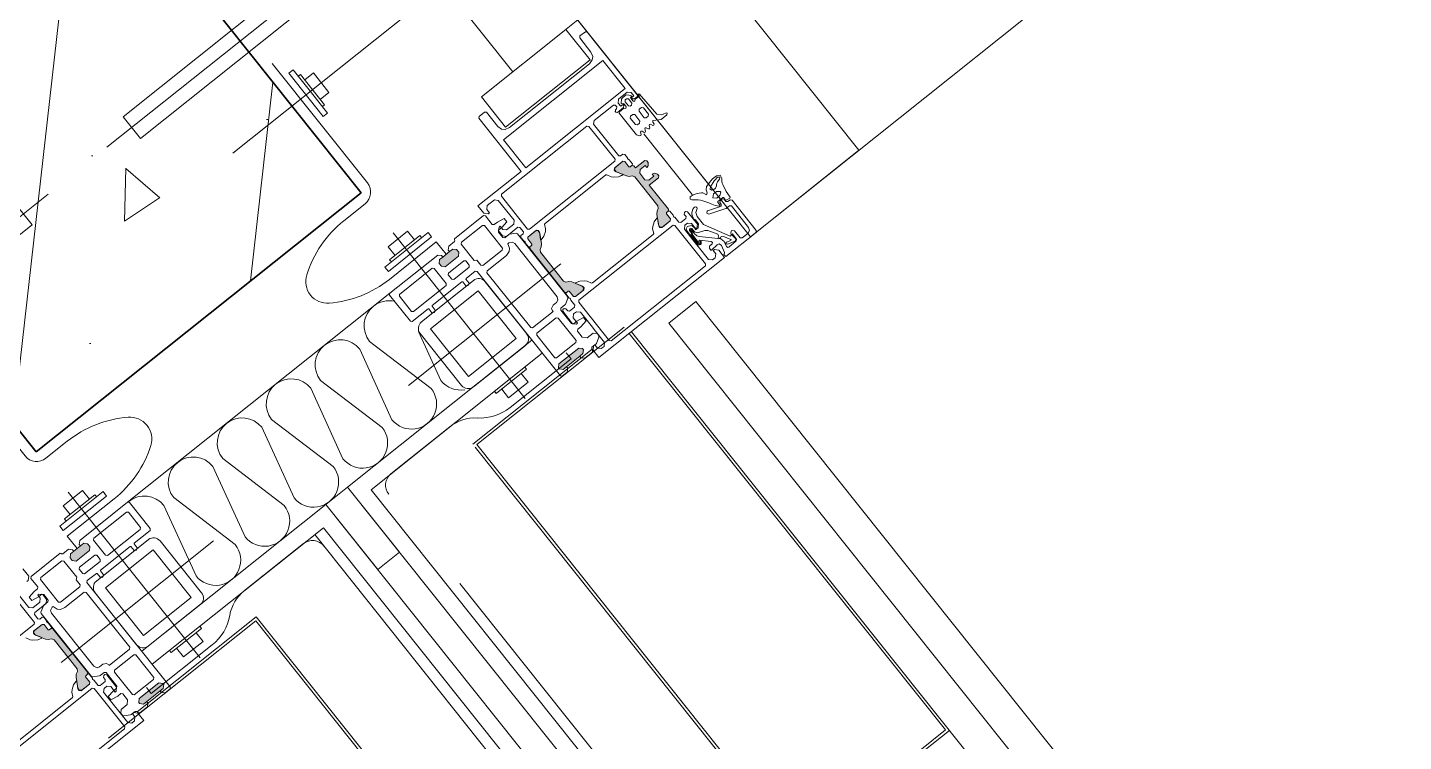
# Model space of a CAD drawing. Header units: inches. Extents: x 342932 to 557958, y 80625 to 242727.
# Drawn here: x 365354.2 to 365850.6, y 127356.2 to 127613.8 of the extents above; entities that cross this region are included whole.
import ezdxf

# ---------------------------------------------------------------- set-up
doc = ezdxf.new("R2010")
doc.units = ezdxf.units.IN
doc.header["$MEASUREMENT"] = 0
for name, color, linetype, lineweight in [('First Floor$0$A-G250-G-Walls-Precast-Concrete', 251, 'Continuous', 35), ('First Floor$0$A-G262-H-Precast-Panel', 251, 'Continuous', 5), ('First Floor$0$A-G312-M-Wall-Cladding-Panel', 7, 'Continuous', 9), ('First Floor$0$A-G312-M-Wall-Finish-Plaster', 7, 'Continuous', 15), ('First Floor$0$A-G321-M-Window', 251, 'Continuous', 9)]:
    doc.layers.add(name, color=color, linetype=linetype, lineweight=lineweight)

msp = doc.modelspace()

# ---------------------------------------------------------------- hatches: boundary and pattern name
at = {"layer": 'First Floor$0$A-G262-H-Precast-Panel'}
h = msp.add_hatch(dxfattribs=at)
h.set_pattern_fill('ANSI31', color=256, scale=25, style=0)
h.set_pattern_definition([(83.5715, (361246.39, 123670.75), (-78.8759, 8.8871), [])])
h.paths.add_polyline_path([(365474.52, 127554.2), (365355.45, 127703.51), (365238.17, 127609.99), (365357.25, 127460.67)])
h = msp.add_hatch(dxfattribs=at)
h.set_pattern_fill('AR-CONC', color=256, style=0)
h.set_pattern_definition([(88.5715, (361246.39, 123670.75), (152.3755, 101.1288), [19.05, -209.55]), (33.5715, (361246.39, 123670.75), (-146.676, 127.4004), [15.24, -167.64]), (139.0225, (361259.09, 123679.18), (5.7006, 228.529), [16.19, -178.09]), (84.7557, (361214.72, 123710.47), (238.151, 136.145), [28.575, -314.325]), (135.207, (361234.56, 123721.8), (31.342, 341.464), [24.285, -267.135]), (29.7555, (361214.72, 123710.47), (31.343, 341.464), [22.86, -251.46]), (59.5715, (361242.5, 123716.37), (182.2988, 14.576), [19.05, -209.55]), (4.5715, (361242.5, 123716.37), (-66.521, 182.537), [15.24, -167.64]), (110.023, (361257.68, 123717.59), (115.7775, 197.113), [16.19, -178.09]), (76.0715, (361246.39, 123670.75), (-50.3045, 68.03346), [0, -165.608, 0, -170.18, 0, -168.275]), (46.0715, (361246.39, 123670.75), (-10.22, 119.9857), [0, -97.028, 0, -161.798, 0, -64.135]), (6.0715, (361202.105, 123635.43), (109.5807, 80.06055), [0, -63.5, 0, -198.12, 0, -262.89]), (356.0715, (361182.25, 123619.6), (99.9588, 112.2364), [0, -82.55, 0, -131.572, 0, -186.69])])
h.paths.add_polyline_path([(365474.52, 127554.2), (365355.45, 127703.51), (365238.17, 127609.99), (365357.25, 127460.67)])
at = {"layer": 'First Floor$0$A-G312-M-Wall-Cladding-Panel'}
for points in [[(365581.73, 127548.56), (365581.58, 127549.54), (365573.3, 127559.93), (365572.37, 127560.29), (365571.29, 127560.09), (365570.24, 127560.27), (365568.89, 127560.8), (365568.89, 127560.81), (365568.84, 127560.86), (365566.55, 127561.75), (365565.91, 127562.55), (365566.18, 127563.34), (365568.95, 127565.55), (365569.65, 127565.47), (365571.15, 127563.59), (365571.57, 127563.54), (365572.19, 127564.04), (365572.89, 127563.96), (365573.52, 127563.18), (365576.88, 127565.86), (365577.58, 127565.78), (365578.1, 127565.13), (365578.13, 127563.91), (365577.66, 127563.28), (365577.03, 127564.07), (365575.24, 127562.63), (365575.08, 127561.23), (365576.95, 127558.88), (365578.35, 127558.72), (365580.15, 127560.16), (365579.53, 127560.94), (365580.25, 127561.26), (365581.43, 127560.96), (365581.95, 127560.31), (365581.87, 127559.61), (365578.51, 127556.93), (365585.43, 127548.25), (365585.35, 127547.55), (365584.72, 127547.05), (365584.67, 127546.63), (365586.17, 127544.75), (365586.09, 127544.05), (365583.32, 127541.84), (365582.24, 127541.88), (365581.86, 127542.54), (365581.49, 127544.98), (365581.46, 127545.04), (365581.45, 127545.05), (365581.24, 127546.48), (365581.29, 127547.55)], [(365551.89, 127521.49), (365551.96, 127521.43), (365554.26, 127520.53), (365554.81, 127520.01), (365554.62, 127518.94), (365551.85, 127516.74), (365551.15, 127516.82), (365549.65, 127518.69), (365549.23, 127518.74), (365548.6, 127518.24), (365547.9, 127518.32), (365535.37, 127534.04), (365535.45, 127534.74), (365536.07, 127535.24), (365536.12, 127535.66), (365534.62, 127537.53), (365534.7, 127538.24), (365537.47, 127540.44), (365538.3, 127540.53), (365538.94, 127539.73), (365539.3, 127537.3), (365539.34, 127537.23), (365539.56, 127535.8), (365539.5, 127534.74), (365539.07, 127533.73), (365539.21, 127532.74), (365547.49, 127522.36), (365548.42, 127522), (365549.5, 127522.2), (365550.56, 127522.01)], [(365509.81, 127532.72), (365509.66, 127531.31), (365504.89, 127527.51), (365503.48, 127527.67), (365502.67, 127528.68), (365502.83, 127530.09), (365504, 127531.02), (365506.43, 127532.96), (365506.43, 127532.96), (365507.6, 127533.89), (365509, 127533.73)], [(365554.43, 127497.95), (365554.74, 127497.55), (365554.58, 127496.15), (365553.41, 127495.21), (365548.64, 127491.41), (365547.47, 127490.48), (365546.06, 127490.63), (365545.75, 127491.02), (365545.91, 127492.43), (365553.02, 127498.1)], [(365376.67, 127426.54), (365376.51, 127425.13), (365371.74, 127421.33), (365370.34, 127421.49), (365369.53, 127422.5), (365369.68, 127423.91), (365370.86, 127424.84), (365373.28, 127426.78), (365374.45, 127427.71), (365375.86, 127427.55)], [(365371.92, 127377.96), (365371.96, 127377.89), (365372.33, 127375.44), (365372.71, 127374.79), (365373.79, 127374.74), (365376.56, 127376.95), (365376.64, 127377.65), (365375.14, 127379.53), (365375.19, 127379.95), (365375.82, 127380.45), (365375.9, 127381.15), (365363.36, 127396.87), (365362.66, 127396.95), (365362.04, 127396.45), (365361.61, 127396.5), (365360.12, 127398.37), (365359.42, 127398.45), (365356.65, 127396.24), (365356.38, 127395.46), (365357.02, 127394.65), (365359.31, 127393.76), (365359.37, 127393.7), (365360.71, 127393.17), (365361.76, 127392.99), (365362.84, 127393.19), (365363.77, 127392.83), (365372.05, 127382.45), (365372.2, 127381.46), (365371.76, 127380.45), (365371.7, 127379.38)], [(365403.3, 127376.78), (365403.14, 127375.38), (365401.97, 127374.44), (365397.2, 127370.64), (365396.03, 127369.71), (365394.62, 127369.86), (365394.31, 127370.25), (365394.47, 127371.66), (365401.58, 127377.33), (365402.99, 127377.18)]]:
    msp.add_hatch(color=256, dxfattribs=at).paths.add_polyline_path(points)

# ---------------------------------------------------------------- linework, layer by layer
at = {"layer": 'First Floor$0$A-G250-G-Walls-Precast-Concrete'}
for p, q in [((365474.52, 127554.2), (365355.45, 127703.51)), ((365357.25, 127460.67), (365238.17, 127609.99)), ((365357.25, 127460.67, 0), (365474.52, 127554.2, 0))]:
    msp.add_line(p, q, dxfattribs=at)
at = {"layer": 'First Floor$0$A-G312-M-Wall-Cladding-Panel'}
for p, q in [((365492.29, 127657.9, 0), (365382.84, 127570.62, 0)), ((365449.74, 127630.37, 0), (365388.67, 127581.66, 0)), ((365499.8, 127625.55, 0), (365428.28, 127568.51, 0)), ((365394.9, 127573.84, 0), (365455.98, 127622.55, 0)), ((365517.91, 127588.8, 0), (365548.4, 127613.12, 0)), ((365529.25, 127597.84, 0), (365552.7, 127616.55, 0)), ((365548.4, 127613.12, 0), (365557.13, 127602.17, 0)), ((365449.98, 127598.61, 0), (365448.42, 127597.36, 0)), ((365456.21, 127590.79, 0), (365449.98, 127598.61, 0)), ((365525.92, 127573.31, 0), (365561.72, 127601.87, 0)), ((365526.64, 127577.86, 0), (365557.13, 127602.17, 0)), ((365561.72, 127601.87, 0), (365569.77, 127591.78, 0)), ((365448.42, 127597.36, 0), (365460.89, 127581.72, 0)), ((365452.63, 127596.88, 0), (365451.85, 127596.26, 0)), ((365461.36, 127585.94, 0), (365452.63, 127596.88, 0)), ((365457.32, 127597.42, 0), (365454.19, 127594.93, 0)), ((365462.93, 127590.39, 0), (365457.32, 127597.42, 0)), ((365456.21, 127590.79, 0), (365462.45, 127582.97, 0)), ((365459.8, 127587.89, 0), (365462.93, 127590.39, 0)), ((365517.91, 127588.8, 0), (365526.64, 127577.86, 0)), ((365460.58, 127585.31, 0), (365461.36, 127585.94, 0)), ((365388.67, 127581.66, 0), (365394.9, 127573.84, 0)), ((365462.45, 127582.97, 0), (365460.89, 127581.72, 0)), ((365525.92, 127573.31, 0), (365533.96, 127563.23, 0)), ((365576.54, 127575.44, 0), (365593.99, 127553.54, 0)), ((365252.18, 127466.42, 0), (365361.64, 127553.71, 0)), ((365349.58, 127550.49, 0), (365355.81, 127542.67, 0)), ((365518.71, 127545.95, 0), (365508.23, 127537.59, 0)), ((365519.41, 127545.87, 0), (365518.71, 127545.95, 0)), ((365521.87, 127542.78, 0), (365519.41, 127545.87, 0)), ((365523.75, 127543.63, 0), (365522.57, 127542.7, 0)), ((365526.18, 127544.96, 0), (365523.75, 127543.63, 0)), ((365525.31, 127541.68, 0), (365527.14, 127543.76, 0)), ((365527.14, 127543.76, 0), (365526.18, 127544.96, 0)), ((365355.81, 127542.67, 0), (365308.9, 127505.26, 0)), ((365484.28, 127534.74, 0), (365491.32, 127540.35, 0)), ((365484.82, 127530.05, 0), (365495.77, 127538.78, 0)), ((365486.05, 127539.74, 0), (365533.75, 127479.92, 0)), ((365490.92, 127533.64, 0), (365498.74, 127539.87, 0)), ((365491.32, 127540.35, 0), (365493.81, 127537.22, 0)), ((365495.77, 127538.78, 0), (365496.39, 127538, 0)), ((365498.74, 127539.87, 0), (365499.98, 127538.31, 0)), ((365510.73, 127536.38, 0), (365518.31, 127542.43, 0)), ((365518.31, 127542.43, 0), (365519.01, 127542.35, 0)), ((365519.01, 127542.35, 0), (365525.5, 127534.22, 0)), ((365522.57, 127542.7, 0), (365521.87, 127542.78, 0)), ((365524.05, 127540.04, 0), (365524.13, 127540.74, 0)), ((365525.64, 127538.05, 0), (365524.05, 127540.04, 0)), ((365524.13, 127540.74, 0), (365525.31, 127541.68, 0)), ((365527.81, 127539.14, 0), (365526.35, 127537.97, 0)), ((365528.05, 127539.24, 0), (365527.81, 127539.14, 0)), ((365530.48, 127539.6, 0), (365528.05, 127539.24, 0)), ((365530.94, 127539.42, 0), (365530.48, 127539.6, 0)), ((365549.05, 127516.72, 0), (365530.94, 127539.42, 0)), ((365490.92, 127533.64, 0), (365483.1, 127527.4, 0)), ((365486.78, 127531.61, 0), (365484.28, 127534.74, 0)), ((365484.35, 127525.84, 0), (365499.98, 127538.31, 0)), ((365506.15, 127534.91, 0), (365505.99, 127533.5, 0)), ((365508.26, 127536.59, 0), (365506.15, 127534.91, 0)), ((365506.43, 127532.96, 0), (365507.6, 127533.89, 0)), ((365507.6, 127533.89, 0), (365509, 127533.73, 0)), ((365508.23, 127537.59, 0), (365508.18, 127537.17, 0)), ((365508.18, 127537.17, 0), (365508.31, 127537.01, 0)), ((365508.31, 127537.01, 0), (365508.26, 127536.59, 0)), ((365509, 127533.73, 0), (365509.81, 127532.72, 0)), ((365510.65, 127535.68, 0), (365510.73, 127536.38, 0)), ((365515.32, 127529.82, 0), (365510.65, 127535.68, 0)), ((365525.5, 127534.22, 0), (365525.42, 127533.52, 0)), ((365526.35, 127537.97, 0), (365525.64, 127538.05, 0)), ((365527.45, 127535.78, 0), (365527.84, 127536.09, 0)), ((365528.09, 127534.22, 0), (365527.45, 127535.78, 0)), ((365527.84, 127536.09, 0), (365529.11, 127536.38, 0)), ((365527.94, 127532.95, 0), (365528.09, 127534.22, 0)), ((365529.11, 127536.38, 0), (365529.95, 127535.86, 0)), ((365529.95, 127535.86, 0), (365545.23, 127516.7, 0)), ((365485.45, 127529.27, 0), (365484.82, 127530.05, 0)), ((365502.16, 127531.73, 0), (365484.88, 127517.95, 0)), ((365503.57, 127531.57, 0), (365502.16, 127531.73, 0)), ((365502.67, 127528.68, 0), (365502.83, 127530.09, 0)), ((365503.48, 127527.67, 0), (365502.67, 127528.68, 0)), ((365502.83, 127530.09, 0), (365504, 127531.02, 0)), ((365504, 127531.02, 0), (365503.57, 127531.57, 0)), ((365504, 127531.02, 0), (365506.43, 127532.96, 0)), ((365509.66, 127531.31, 0), (365504.89, 127527.51, 0)), ((365505.99, 127533.5, 0), (365506.43, 127532.96, 0)), ((365506.06, 127525.24, 0), (365511.61, 127529.67, 0)), ((365509.81, 127532.72, 0), (365509.66, 127531.31, 0)), ((365511.61, 127529.67, 0), (365512.31, 127529.59, 0)), ((365512.31, 127529.59, 0), (365513.56, 127528.03, 0)), ((365516.32, 127529.85, 0), (365515.32, 127529.82, 0)), ((365517.76, 127528.05, 0), (365516.32, 127529.85, 0)), ((365525.42, 127533.52, 0), (365518.46, 127527.97, 0)), ((365520.02, 127526.02, 0), (365526.98, 127531.57, 0)), ((365526.98, 127531.57, 0), (365527.94, 127532.95, 0)), ((365483.1, 127527.4, 0), (365484.35, 127525.84, 0)), ((365488.4, 127517.55, 0), (365500.2, 127526.97, 0)), ((365546.56, 127528.51, 0), (365491.59, 127484.67, 0)), ((365500.2, 127526.97, 0), (365500.9, 127526.89, 0)), ((365500.9, 127526.89, 0), (365505.27, 127521.42, 0)), ((365504.89, 127527.51, 0), (365503.48, 127527.67, 0)), ((365505.98, 127524.54, 0), (365506.06, 127525.24, 0)), ((365507.22, 127522.97, 0), (365505.98, 127524.54, 0)), ((365513.48, 127527.32, 0), (365507.93, 127522.9, 0)), ((365512.38, 127523.25, 0), (365515.66, 127525.87, 0)), ((365513.56, 127528.03, 0), (365513.48, 127527.32, 0)), ((365515.66, 127525.87, 0), (365516.36, 127525.79, 0)), ((365516.36, 127525.79, 0), (365546.42, 127488.1, 0)), ((365518.46, 127527.97, 0), (365517.76, 127528.05, 0)), ((365519.94, 127525.31, 0), (365520.02, 127526.02, 0)), ((365535.71, 127505.53, 0), (365519.94, 127525.31, 0)), ((365505.19, 127520.71, 0), (365493.38, 127511.3, 0)), ((365515.08, 127522.59, 0), (365496.31, 127507.62, 0)), ((365516.79, 127518.84, 0), (365499.59, 127505.12, 0)), ((365500.18, 127513.52, 0), (365510.89, 127522.06, 0)), ((365505.27, 127521.42, 0), (365505.19, 127520.71, 0)), ((365507.93, 127522.9, 0), (365507.22, 127522.97, 0)), ((365510.89, 127522.06, 0), (365511.17, 127522.03, 0)), ((365511.17, 127522.03, 0), (365512.29, 127520.62, 0)), ((365512.29, 127520.62, 0), (365513.19, 127520.7, 0)), ((365512.35, 127522.97, 0), (365512.38, 127523.25, 0)), ((365513.47, 127521.56, 0), (365512.35, 127522.97, 0)), ((365513.19, 127520.7, 0), (365513.47, 127521.56, 0)), ((365530.51, 127501.64, 0), (365516.79, 127518.84, 0)), ((365534.26, 127503.35, 0), (365519.29, 127522.11, 0)), ((365390.28, 127442.51, 0), (365484.88, 127517.95, 0)), ((365484.88, 127517.95, 0), (365484.8, 127517.25, 0)), ((365484.8, 127517.25, 0), (365492.29, 127507.86, 0)), ((365488.32, 127516.85, 0), (365488.4, 127517.55, 0)), ((365492.68, 127511.38, 0), (365488.32, 127516.85, 0)), ((365544.99, 127514.59, 0), (365543.82, 127513.66, 0)), ((365545.52, 127515.44, 0), (365544.99, 127514.59, 0)), ((365545.23, 127516.7, 0), (365545.52, 127515.44, 0)), ((365546.61, 127512.56, 0), (365548.07, 127513.73, 0)), ((365548.07, 127513.73, 0), (365548.22, 127513.94, 0)), ((365548.22, 127513.94, 0), (365549.12, 127516.23, 0)), ((365549.12, 127516.23, 0), (365549.05, 127516.72, 0)), ((365493.38, 127511.3, 0), (365492.68, 127511.38, 0)), ((365492.99, 127507.79, 0), (365498.7, 127512.34, 0)), ((365498.7, 127512.34, 0), (365498.98, 127512.31, 0)), ((365498.98, 127512.31, 0), (365500.1, 127510.9, 0)), ((365500.1, 127510.9, 0), (365501, 127510.97, 0)), ((365500.15, 127513.24, 0), (365500.18, 127513.52, 0)), ((365501.27, 127511.83, 0), (365500.15, 127513.24, 0)), ((365501, 127510.97, 0), (365501.27, 127511.83, 0)), ((365543.77, 127511.31, 0), (365536.42, 127505.45, 0)), ((365537.97, 127503.5, 0), (365544.93, 127509.05, 0)), ((365543.82, 127513.66, 0), (365543.25, 127512.49, 0)), ((365543.25, 127512.49, 0), (365543.58, 127511.55, 0)), ((365543.58, 127511.55, 0), (365543.77, 127511.31, 0)), ((365544.93, 127509.05, 0), (365545.64, 127508.97, 0)), ((365545.64, 127508.97, 0), (365552.12, 127500.84, 0)), ((365546.53, 127511.86, 0), (365546.61, 127512.56, 0)), ((365550.43, 127506.97, 0), (365546.53, 127511.86, 0)), ((365552.3, 127507.83, 0), (365554.74, 127509.15, 0)), ((365554.74, 127509.15, 0), (365555.7, 127507.95, 0)), ((365492.29, 127507.86, 0), (365492.99, 127507.79, 0)), ((365495.22, 127504.19, 0), (365503.33, 127486.41, 0)), ((365499.59, 127505.12, 0), (365513.31, 127487.92, 0)), ((365516.27, 127463.35, 0), (365569.43, 127505.75, 0)), ((365536.42, 127505.45, 0), (365535.71, 127505.53, 0)), ((365550.43, 127506.97, 0), (365551.13, 127506.89, 0)), ((365551.13, 127506.89, 0), (365552.3, 127507.83, 0)), ((365552.69, 127504.94, 0), (365552.61, 127504.23, 0)), ((365554.32, 127502.08, 0), (365552.61, 127504.23, 0)), ((365553.86, 127505.87, 0), (365552.69, 127504.94, 0)), ((365555.7, 127507.95, 0), (365553.86, 127505.87, 0)), ((365536.13, 127501, 0), (365469.67, 127448.01, 0)), ((365499.8, 127483.59, 0), (365477.59, 127500.57, 0)), ((365495.84, 127503.41, 0), (365510.8, 127484.64, 0)), ((365513.31, 127487.92, 0), (365530.51, 127501.64, 0)), ((365515.02, 127484.17, 0), (365533.78, 127499.13, 0)), ((365537.9, 127502.8, 0), (365537.97, 127503.5, 0)), ((365544.38, 127494.67, 0), (365537.9, 127502.8, 0)), ((365552.04, 127500.14, 0), (365545.08, 127494.59, 0)), ((365552.12, 127500.84, 0), (365552.04, 127500.14, 0)), ((365556.08, 127501.89, 0), (365554.32, 127502.08, 0)), ((365558.23, 127503.6, 0), (365556.08, 127501.89, 0)), ((365557.83, 127498.49, 0), (365559.29, 127499.65, 0)), ((365559.64, 127503.44, 0), (365558.23, 127503.6, 0)), ((365559.29, 127499.65, 0), (365559.45, 127499.86, 0)), ((365559.45, 127499.86, 0), (365560.34, 127502.15, 0)), ((365560.27, 127502.65, 0), (365559.64, 127503.44, 0)), ((365560.34, 127502.15, 0), (365560.27, 127502.65, 0)), ((365571.27, 127503.45), (365685.38, 127360.36)), ((365474.05, 127497.75, 0), (365485.66, 127472.32, 0)), ((365539.87, 127496.31, 0), (365478.1, 127447.06, 0)), ((365514.87, 127463.51, 0), (365557.87, 127497.8, 0)), ((365550.26, 127494.27, 0), (365528.28, 127476.74, 0)), ((365545.08, 127494.59, 0), (365544.38, 127494.67, 0)), ((365545.91, 127492.43, 0), (365553.02, 127498.1, 0)), ((365548.56, 127496.4, 0), (365550.26, 127494.27, 0)), ((365548.64, 127491.41, 0), (365553.41, 127495.21, 0)), ((365553.02, 127498.1, 0), (365554.43, 127497.95, 0)), ((365554.58, 127496.15, 0), (365553.41, 127495.21, 0)), ((365553.41, 127495.21, 0), (365553.84, 127494.67, 0)), ((365553.84, 127494.67, 0), (365555.25, 127494.51, 0)), ((365554.43, 127497.95, 0), (365554.74, 127497.55, 0)), ((365554.74, 127497.55, 0), (365554.58, 127496.15, 0)), ((365555.25, 127494.51, 0), (365557.99, 127496.69, 0)), ((365557.75, 127497.78, 0), (365557.83, 127498.49, 0)), ((365558.06, 127497.39, 0), (365557.75, 127497.78, 0)), ((365557.99, 127496.69, 0), (365558.06, 127497.39, 0)), ((365523.29, 127481.81, 0), (365534.24, 127490.54, 0)), ((365534.78, 127485.86, 0), (365532.28, 127488.98, 0)), ((365534.24, 127490.54, 0), (365533.61, 127491.32, 0)), ((365545.75, 127491.02, 0), (365545.91, 127492.43, 0)), ((365546.06, 127490.63, 0), (365545.75, 127491.02, 0)), ((365547.47, 127490.48, 0), (365546.06, 127490.63, 0)), ((365547.12, 127488.02, 0), (365548.92, 127489.46, 0)), ((365548.64, 127491.41, 0), (365547.47, 127490.48, 0)), ((365549.07, 127490.86, 0), (365548.64, 127491.41, 0)), ((365548.92, 127489.46, 0), (365549.07, 127490.86, 0)), ((365482.13, 127469.5, 0), (365459.92, 127486.48, 0)), ((365527.74, 127480.25, 0), (365534.78, 127485.86, 0)), ((365546.42, 127488.1, 0), (365547.12, 127488.02, 0)), ((365456.38, 127483.66, 0), (365467.99, 127458.23, 0)), ((365522.67, 127482.6, 0), (365523.29, 127481.81, 0)), ((365525.25, 127483.37, 0), (365527.74, 127480.25, 0)), ((365438.71, 127469.57, 0), (365450.32, 127444.14, 0)), ((365464.46, 127455.41, 0), (365442.25, 127472.39, 0)), ((365506.56, 127469.77, 0), (365485.3, 127452.77, 0)), ((365515.71, 127462.45), (365632.06, 127316.55)), ((365516.27, 127463.35), (365632.22, 127317.96)), ((365421.05, 127455.48, 0), (365432.65, 127430.05, 0)), ((365446.79, 127441.32, 0), (365424.58, 127458.3, 0)), ((365374.05, 127446.83, 0), (365367.01, 127441.22, 0)), ((365382.71, 127444.78, 0), (365367.07, 127432.31, 0)), ((365378.49, 127445.26, 0), (365367.55, 127436.53, 0)), ((365368.78, 127446.22, 0), (365416.48, 127386.4, 0)), ((365373.64, 127440.11, 0), (365381.46, 127446.35, 0)), ((365376.54, 127443.7, 0), (365374.05, 127446.83, 0)), ((365379.12, 127444.48, 0), (365378.49, 127445.26, 0)), ((365381.46, 127446.35, 0), (365382.71, 127444.78, 0)), ((365461.85, 127441.77, 0), (365469.67, 127448.01, 0)), ((365469.67, 127448.01, 0), (365488.38, 127424.55, 0)), ((365469.67, 127448.01, 0), (365628.66, 127248.64, 0)), ((365627.12, 127260.2, 0), (365478.1, 127447.06, 0)), ((365373.64, 127440.11, 0), (365365.83, 127433.88, 0)), ((365367.01, 127441.22, 0), (365369.5, 127438.09, 0)), ((365373, 127428.73, 0), (365390.28, 127442.51, 0)), ((365390.28, 127442.51, 0), (365390.98, 127442.43, 0)), ((365390.98, 127442.43, 0), (365398.47, 127433.05, 0)), ((365395.4, 127388.78, 0), (365461.85, 127441.77, 0)), ((365403.38, 127441.39, 0), (365414.98, 127415.96, 0)), ((365429.12, 127427.23, 0), (365406.91, 127444.21, 0)), ((365461.85, 127441.77, 0), (365480.56, 127418.32, 0)), ((365461.85, 127441.77, 0), (365620.84, 127242.4, 0)), ((365367.55, 127436.53, 0), (365368.17, 127435.75, 0)), ((365389.88, 127438.99, 0), (365378.08, 127429.58, 0)), ((365390.59, 127438.91, 0), (365389.88, 127438.99, 0)), ((365394.95, 127433.44, 0), (365390.59, 127438.91, 0)), ((365365.83, 127433.88, 0), (365367.07, 127432.31, 0)), ((365378.08, 127429.58, 0), (365378, 127428.88, 0)), ((365383.07, 127423.32, 0), (365394.87, 127432.74, 0)), ((365398.39, 127432.34, 0), (365392.68, 127427.79, 0)), ((365394.87, 127432.74, 0), (365394.95, 127433.44, 0)), ((365398.47, 127433.05, 0), (365398.39, 127432.34, 0)), ((365399.14, 127384.08, 0), (365460.9, 127433.34, 0)), ((365457.78, 127430.85), (365588.49, 127266.93)), ((365609.92, 127246.48, 0), (365460.9, 127433.34, 0)), ((365366.26, 127384.72, 0), (365421.23, 127428.56, 0)), ((365366.9, 127423.86, 0), (365369.01, 127425.55, 0)), ((365369.01, 127425.55, 0), (365370.42, 127425.39, 0)), ((365370.86, 127424.84, 0), (365369.68, 127423.91, 0)), ((365370.42, 127425.39, 0), (365370.86, 127424.84, 0)), ((365370.86, 127424.84, 0), (365373.28, 127426.78, 0)), ((365371.74, 127421.33, 0), (365376.51, 127425.13, 0)), ((365372.84, 127427.32, 0), (365373, 127428.73, 0)), ((365373.28, 127426.78, 0), (365372.84, 127427.32, 0)), ((365374.45, 127427.71, 0), (365373.28, 127426.78, 0)), ((365375.86, 127427.55, 0), (365374.45, 127427.71, 0)), ((365376.67, 127426.54, 0), (365375.86, 127427.55, 0)), ((365376.51, 127425.13, 0), (365376.67, 127426.54, 0)), ((365378, 127428.88, 0), (365382.36, 127423.4, 0)), ((365379.04, 127414.1, 0), (365397.8, 127429.06, 0)), ((365391.19, 127426.61, 0), (365380.48, 127418.07, 0)), ((365382.32, 127411.6, 0), (365399.52, 127425.31, 0)), ((365391.47, 127426.58, 0), (365391.19, 127426.61, 0)), ((365392.6, 127425.17, 0), (365391.47, 127426.58, 0)), ((365393.49, 127425.24, 0), (365392.6, 127425.17, 0)), ((365392.68, 127427.79, 0), (365392.65, 127427.51, 0)), ((365392.65, 127427.51, 0), (365393.77, 127426.1, 0)), ((365393.77, 127426.1, 0), (365393.49, 127425.24, 0)), ((365399.52, 127425.31, 0), (365413.23, 127408.11, 0)), ((365402.02, 127428.59, 0), (365416.98, 127409.83, 0)), ((365432.43, 127410.65, 0), (365453.73, 127427.59, 0)), ((365480.56, 127418.32, 0), (365488.38, 127424.55, 0)), ((365355.46, 127415.76, 0), (365365.94, 127424.12, 0)), ((365366.56, 127421.41, 0), (365358.97, 127415.37, 0)), ((365365.94, 127424.12, 0), (365366.36, 127424.07, 0)), ((365366.36, 127424.07, 0), (365366.48, 127423.91, 0)), ((365366.48, 127423.91, 0), (365366.9, 127423.86, 0)), ((365367.26, 127421.33, 0), (365366.56, 127421.41, 0)), ((365371.94, 127415.47, 0), (365367.26, 127421.33, 0)), ((365369.68, 127423.91, 0), (365369.53, 127422.5, 0)), ((365369.53, 127422.5, 0), (365370.34, 127421.49, 0)), ((365370.34, 127421.49, 0), (365371.74, 127421.33, 0)), ((365378.46, 127423.49, 0), (365372.91, 127419.06, 0)), ((365374.78, 127416.72, 0), (365380.33, 127421.14, 0)), ((365379.16, 127423.41, 0), (365378.46, 127423.49, 0)), ((365380.41, 127421.84, 0), (365379.16, 127423.41, 0)), ((365380.33, 127421.14, 0), (365380.41, 127421.84, 0)), ((365382.36, 127423.4, 0), (365383.07, 127423.32, 0)), ((365355.38, 127415.06, 0), (365355.46, 127415.76, 0)), ((365357.84, 127411.97, 0), (365355.38, 127415.06, 0)), ((365358.97, 127415.37, 0), (365358.89, 127414.66, 0)), ((365358.89, 127414.66, 0), (365365.38, 127406.53, 0)), ((365371.68, 127414.5, 0), (365371.94, 127415.47, 0)), ((365373.12, 127412.7, 0), (365371.68, 127414.5, 0)), ((365372.91, 127419.06, 0), (365372.83, 127418.36, 0)), ((365372.83, 127418.36, 0), (365374.08, 127416.79, 0)), ((365374.08, 127416.79, 0), (365374.78, 127416.72, 0)), ((365379, 127416.88, 0), (365375.71, 127414.26, 0)), ((365379.28, 127416.85, 0), (365379, 127416.88, 0)), ((365380.4, 127415.44, 0), (365379.28, 127416.85, 0)), ((365381.3, 127415.52, 0), (365380.4, 127415.44, 0)), ((365380.48, 127418.07, 0), (365380.45, 127417.78, 0)), ((365380.45, 127417.78, 0), (365381.57, 127416.38, 0)), ((365381.57, 127416.38, 0), (365381.3, 127415.52, 0)), ((365354.76, 127408.25, 0), (365356.59, 127410.33, 0)), ((365356.59, 127410.33, 0), (365357.76, 127411.27, 0)), ((365357.76, 127411.27, 0), (365357.84, 127411.97, 0)), ((365366.08, 127406.45, 0), (365373.04, 127412, 0)), ((365374.6, 127410.05, 0), (365367.64, 127404.5, 0)), ((365373.04, 127412, 0), (365373.12, 127412.7, 0)), ((365375.3, 127409.97, 0), (365374.6, 127410.05, 0)), ((365391.07, 127390.19, 0), (365375.3, 127409.97, 0)), ((365375.71, 127414.26, 0), (365375.63, 127413.56, 0)), ((365375.63, 127413.56, 0), (365405.69, 127375.87, 0)), ((365393.53, 127391.12, 0), (365378.56, 127409.88, 0)), ((365396.03, 127394.4, 0), (365382.32, 127411.6, 0)), ((365510.17, 127413.27), (365611.95, 127285.64)), ((365355.72, 127407.05, 0), (365354.76, 127408.25, 0)), ((365358.15, 127408.38, 0), (365355.72, 127407.05, 0)), ((365359.32, 127409.31, 0), (365358.15, 127408.38, 0)), ((365359.02, 127402.87, 0), (365359.92, 127405.16, 0)), ((365360.03, 127409.23, 0), (365359.32, 127409.31, 0)), ((365359.92, 127405.16, 0), (365360.07, 127405.37, 0)), ((365361.62, 127407.24, 0), (365360.03, 127409.23, 0)), ((365360.07, 127405.37, 0), (365361.54, 127406.54, 0)), ((365361.54, 127406.54, 0), (365361.62, 127407.24, 0)), ((365363.03, 127404.66, 0), (365362.47, 127403.49, 0)), ((365363.42, 127404.97, 0), (365363.03, 127404.66, 0)), ((365364.81, 127404.01, 0), (365363.42, 127404.97, 0)), ((365365.38, 127406.53, 0), (365366.08, 127406.45, 0)), ((365367.64, 127404.5, 0), (365366.07, 127403.86, 0)), ((365413.23, 127408.11, 0), (365396.03, 127394.4, 0)), ((365416.51, 127405.61, 0), (365397.74, 127390.65, 0)), ((365359.1, 127402.38, 0), (365359.02, 127402.87, 0)), ((365377.2, 127379.67, 0), (365359.1, 127402.38, 0)), ((365362.47, 127403.49, 0), (365362.8, 127402.55, 0)), ((365362.8, 127402.55, 0), (365378.07, 127383.4, 0)), ((365366.07, 127403.86, 0), (365364.81, 127404.01, 0)), ((365436.52, 127399.76, 0), (365383.36, 127357.36, 0)), ((365436.68, 127401.16, 0), (365393.68, 127366.87, 0)), ((365436.52, 127399.76), (365552.47, 127254.36)), ((365436.68, 127401.16), (365553.88, 127254.21)), ((365416.96, 127397.02, 0), (365406.02, 127388.29, 0)), ((365415.01, 127395.46, 0), (365417.5, 127392.33, 0)), ((365416.34, 127397.8, 0), (365416.96, 127397.02, 0)), ((365391, 127389.48, 0), (365391.07, 127390.19, 0)), ((365398.82, 127373.5, 0), (365420.8, 127391.03, 0)), ((365410.47, 127386.72, 0), (365407.97, 127389.85, 0)), ((365417.5, 127392.33, 0), (365410.47, 127386.72, 0)), ((365383.65, 127383.62, 0), (365391, 127389.48, 0)), ((365392.55, 127387.53, 0), (365385.6, 127381.98, 0)), ((365393.26, 127387.45, 0), (365392.55, 127387.53, 0)), ((365399.74, 127379.32, 0), (365393.26, 127387.45, 0)), ((365406.02, 127388.29, 0), (365405.39, 127389.07, 0)), ((365377.67, 127379.49, 0), (365377.2, 127379.67, 0)), ((365380.1, 127379.86, 0), (365377.67, 127379.49, 0)), ((365378.07, 127383.4, 0), (365379.24, 127382.83, 0)), ((365379.24, 127382.83, 0), (365380.18, 127383.16, 0)), ((365380.34, 127379.96, 0), (365380.1, 127379.86, 0)), ((365380.18, 127383.16, 0), (365381.35, 127384.1, 0)), ((365381.8, 127381.13, 0), (365380.34, 127379.96, 0)), ((365381.35, 127384.1, 0), (365382.62, 127384.39, 0)), ((365382.5, 127381.05, 0), (365381.8, 127381.13, 0)), ((365386.4, 127376.16, 0), (365382.5, 127381.05, 0)), ((365382.62, 127384.39, 0), (365383.46, 127383.86, 0)), ((365383.46, 127383.86, 0), (365383.65, 127383.62, 0)), ((365385.6, 127381.98, 0), (365385.52, 127381.28, 0)), ((365385.52, 127381.28, 0), (365392, 127373.15, 0)), ((365386.32, 127375.46, 0), (365385.15, 127374.52, 0)), ((365386.4, 127376.16, 0), (365386.32, 127375.46, 0)), ((365392.7, 127373.07, 0), (365399.66, 127378.62, 0)), ((365401.58, 127377.33, 0), (365394.47, 127371.66, 0)), ((365397.12, 127375.63, 0), (365398.82, 127373.5, 0)), ((365399.66, 127378.62, 0), (365399.74, 127379.32, 0)), ((365402.99, 127377.18, 0), (365401.58, 127377.33, 0)), ((365401.97, 127374.44, 0), (365403.14, 127375.38, 0)), ((365403.3, 127376.78, 0), (365402.99, 127377.18, 0)), ((365403.14, 127375.38, 0), (365403.3, 127376.78, 0)), ((365405.61, 127375.17, 0), (365403.81, 127373.74, 0)), ((365405.69, 127375.87, 0), (365405.61, 127375.17, 0)), ((365385.15, 127374.52, 0), (365383.31, 127372.45, 0)), ((365383.31, 127372.45, 0), (365384.27, 127371.24, 0)), ((365384.27, 127371.24, 0), (365386.71, 127372.57, 0)), ((365386.71, 127372.57, 0), (365387.88, 127373.51, 0)), ((365387.88, 127373.51, 0), (365388.58, 127373.43, 0)), ((365390.3, 127371.28, 0), (365388.58, 127373.43, 0)), ((365390.1, 127369.52, 0), (365390.3, 127371.28, 0)), ((365392, 127373.15, 0), (365392.7, 127373.07, 0)), ((365394.47, 127371.66, 0), (365394.31, 127370.25, 0)), ((365394.31, 127370.25, 0), (365394.62, 127369.86, 0)), ((365394.62, 127369.86, 0), (365396.03, 127369.71, 0)), ((365396.03, 127369.71, 0), (365397.2, 127370.64, 0)), ((365397.2, 127370.64, 0), (365401.97, 127374.44, 0)), ((365397.2, 127370.64, 0), (365397.63, 127370.09, 0)), ((365397.63, 127370.09, 0), (365397.48, 127368.69, 0)), ((365402.4, 127373.9, 0), (365401.97, 127374.44, 0)), ((365403.81, 127373.74, 0), (365402.4, 127373.9, 0)), ((365387.79, 127366.4, 0), (365387.95, 127367.8, 0)), ((365388.43, 127365.6, 0), (365387.79, 127366.4, 0)), ((365387.95, 127367.8, 0), (365390.1, 127369.52, 0)), ((365388.89, 127365.42, 0), (365388.43, 127365.6, 0)), ((365391.32, 127365.79, 0), (365388.89, 127365.42, 0)), ((365391.56, 127365.89, 0), (365391.32, 127365.79, 0)), ((365393.02, 127367.05, 0), (365391.56, 127365.89, 0)), ((365393.73, 127366.98, 0), (365393.02, 127367.05, 0)), ((365394.04, 127366.58, 0), (365393.73, 127366.98, 0)), ((365394.74, 127366.51, 0), (365394.04, 127366.58, 0)), ((365397.48, 127368.69, 0), (365394.74, 127366.51, 0)), ((365670.53, 127348.51), (365685.38, 127360.36)), ((365671.15, 127347.73), (365686.79, 127360.2))]:
    msp.add_line(p, q, dxfattribs=at)
msp.add_lwpolyline([(365529.25, 127597.84), (365350.94, 127821.43), (365355.69, 127863.59)], dxfattribs=at)
at = {"layer": 'First Floor$0$A-G312-M-Wall-Cladding-Panel', "elevation": 0}
for points in [[(365532.32, 127561.92), (365517.04, 127581.07), (365517.12, 127581.77), (365519.08, 127583.33), (365519.78, 127583.25), (365523.83, 127578.17), (365525.22, 127577.2), (365526.48, 127577.06), (365528.05, 127577.7), (365556.97, 127600.77), (365557.94, 127602.15), (365558.08, 127603.42), (365557.45, 127604.98), (365553.4, 127610.06), (365553.48, 127610.77), (365555.43, 127612.33), (365556.13, 127612.25), (365571.41, 127593.09)], [(365533.96, 127563.23), (365569.77, 127591.78)], [(365575.64, 127588.98), (365581.25, 127582.58), (365583.06, 127582.27), (365583.79, 127582.69), (365584.32, 127582.98), (365584.73, 127583.06), (365584.92, 127582.92), (365584.85, 127582.32), (365582.79, 127580.68), (365580.87, 127580.35), (365579.75, 127580.29), (365579.75, 127579.66), (365580.26, 127579.02), (365580.12, 127578.55), (365579.73, 127578.5), (365578.99, 127578.93), (365578.59, 127578.87), (365578.45, 127578.5), (365578.71, 127577.68), (365578.56, 127577.31), (365578.17, 127577.25), (365577.43, 127577.68), (365577.03, 127577.62), (365576.89, 127577.25), (365577.15, 127576.43), (365577, 127576.06), (365576.61, 127576), (365575.87, 127576.44), (365575.47, 127576.37), (365575.33, 127576.01), (365575.58, 127575.19), (365575.43, 127574.81), (365575.04, 127574.76), (365573.9, 127575.13), (365567.67, 127582.95), (365567.72, 127583.37), (365569.36, 127584.68), (365570.06, 127584.6), (365570.14, 127585.3), (365569.33, 127586.32), (365569.13, 127586.42), (365568.64, 127586.24), (365568.39, 127586.37), (365568.35, 127586.57), (365568.51, 127588.03), (365568.69, 127588.37), (365569.97, 127589.39), (365570.35, 127589.5), (365571.81, 127589.33), (365571.99, 127589.24), (365572.06, 127588.97), (365571.96, 127588.8), (365571.88, 127588.73), (365571.77, 127588.53), (365571.83, 127588.31), (365572.64, 127587.3), (365573.34, 127587.22), (365573.42, 127587.92), (365574.91, 127589.1), (365574.35, 127589.81), (365574.71, 127589.89), (365574.91, 127589.74), (365575.64, 127588.98)], [(365533.06, 127536.93), (365533.67, 127536.48), (365533.68, 127536.15), (365534.87, 127534.66), (365535.29, 127534.61), (365536.07, 127535.24), (365536.12, 127535.66), (365534.62, 127537.53), (365534.7, 127538.24), (365537.75, 127540.67), (365538.45, 127540.59), (365538.89, 127540.04), (365539.3, 127537.3), (365539.34, 127537.24), (365539.46, 127537.2), (365539.52, 127537.22), (365540.51, 127538.52), (365541.05, 127540.23), (365541.08, 127541.13), (365540.7, 127542.83), (365540.88, 127543.16), (365562.77, 127560.62), (365540.88, 127543.16), (365540.7, 127542.83), (365541.08, 127541.13), (365541.05, 127540.23), (365540.51, 127538.52), (365539.54, 127537.25), (365539.46, 127537.2), (365539.34, 127537.24), (365539.3, 127537.3), (365538.89, 127540.04), (365538.45, 127540.59), (365537.75, 127540.67), (365534.7, 127538.24), (365534.62, 127537.53), (365536.12, 127535.66), (365536.07, 127535.24), (365535.29, 127534.61), (365534.87, 127534.66), (365533.68, 127536.15), (365533.38, 127536.84), (365533.06, 127536.93), (365532.12, 127538.1), (365532.2, 127538.8), (365532.99, 127539.43), (365533.06, 127540.13), (365531.82, 127541.69), (365531.12, 127541.77), (365526.97, 127538.47), (365525.57, 127538.63), (365524.13, 127540.42), (365524.29, 127541.83), (365524.68, 127542.14), (365525.62, 127540.97), (365527.02, 127540.81), (365529.6, 127542.87), (365529.76, 127544.27), (365524.02, 127551.47), (365522.62, 127551.62), (365520.04, 127549.57), (365519.88, 127548.16), (365520.82, 127546.99), (365520.35, 127546.61), (365518.8, 127546.79), (365516.68, 127549.45), (365532.32, 127561.92)], [(365602.75, 127560.33), (365601.28, 127559.17), (365600.68, 127558.53), (365599.2, 127556.43), (365599.03, 127555.23), (365599.37, 127554.15), (365599.1, 127553.5), (365597.82, 127554.14), (365597.31, 127554.16), (365596.55, 127554.06)], [(365603.37, 127558.56), (365603.81, 127559.09), (365603.92, 127559.74), (365603.79, 127559.87), (365603.13, 127559.78), (365602.21, 127558.91), (365601.85, 127558.47), (365600.57, 127556.32), (365600.52, 127555.47), (365601.06, 127555.11), (365601.69, 127555.27), (365602.4, 127555.83), (365602.71, 127556.66), (365602.78, 127557.16), (365602.91, 127557.65), (365603.12, 127558.12), (365603.37, 127558.56)], [(365605, 127557.13), (365604.82, 127557.66), (365604.72, 127558.22), (365604.67, 127558.78), (365604.7, 127559.36), (365604.04, 127560.54), (365602.75, 127560.33)], [(365596.55, 127554.06), (365595.82, 127553.91), (365595.09, 127553.7), (365594.38, 127553.43), (365593.92, 127553.21), (365593.2, 127552.68), (365593.22, 127551.86), (365593.79, 127551.61), (365594.6, 127551.67), (365595.39, 127551.67), (365596.19, 127551.61), (365596.98, 127551.49), (365597.76, 127551.32)], [(365597.76, 127551.32), (365598.52, 127551.09), (365599.26, 127550.8), (365599.93, 127550.51), (365600.44, 127550.31), (365601.02, 127550.09), (365601.67, 127549.87), (365602.32, 127549.64), (365602.98, 127549.47), (365603.67, 127549.36), (365603.91, 127549.53), (365603.9, 127549.81), (365603.21, 127550.67), (365603.26, 127551.09), (365604.98, 127552.46), (365605.23, 127552.52), (365605.43, 127552.37), (365605.84, 127551.64), (365606.09, 127551.49), (365606.24, 127551.53), (365607.57, 127552.2), (365607.69, 127552.58), (365606.26, 127554.69)], [(365605.23, 127556.61), (365605, 127557.13)], [(365606.26, 127554.69), (365605.82, 127555.5), (365605.23, 127556.61)], [(365598, 127542.79), (365595.77, 127545.6), (365595.27, 127547.1), (365595.83, 127548.54), (365595.66, 127548.94), (365595.26, 127549.12), (365594.85, 127548.99), (365594.57, 127548.71), (365594.26, 127548.31), (365593.8, 127546.92), (365593.82, 127546.42), (365594.46, 127544.83), (365595.13, 127544.46), (365596.31, 127542.99), (365596.15, 127541.58), (365595.22, 127540.83), (365594.84, 127541.52), (365593.83, 127542.41), (365592.59, 127542.2), (365592.2, 127541.88), (365591.82, 127541.14), (365592.13, 127540.37), (365596.16, 127535.32), (365597.03, 127535.5), (365597.21, 127535.83), (365597.27, 127536.5), (365597.2, 127536.69), (365597.1, 127536.72), (365596.88, 127536.55), (365596.81, 127535.96), (365596.53, 127535.69), (365596.29, 127535.8), (365593.62, 127539.14), (365593.68, 127539.37), (365593.73, 127539.65), (365592.95, 127540.63), (365592.97, 127541.22), (365593.51, 127541.48), (365593.81, 127541.31), (365594.78, 127540.1), (365595.88, 127539.78), (365598.49, 127540.61), (365599.63, 127540.62), (365603.18, 127539.32), (365603.47, 127538.71), (365603.32, 127538.23), (365603.47, 127537.98), (365604.06, 127537.84), (365604.23, 127537.9), (365604.47, 127538.42), (365605.04, 127538.55), (365607.94, 127537.36), (365608.07, 127537.17), (365607.94, 127536.99), (365606.39, 127536.34), (365606.13, 127535.97), (365606.16, 127535.81), (365606.69, 127535.6), (365609.47, 127536.75), (365609.63, 127536.85), (365609.67, 127537.56), (365608.31, 127539.04), (365607.67, 127538.54), (365598, 127542.79)], [(365353.97, 127413.94), (365354.44, 127414.31), (365354.62, 127415.86), (365352.5, 127418.51)], [(365353.61, 127393.63), (365355.18, 127392.87), (365356.06, 127392.71), (365357.84, 127392.85), (365359.3, 127393.51), (365359.37, 127393.58), (365359.36, 127393.71), (365359.31, 127393.76), (365356.72, 127394.77), (365356.29, 127395.32), (365356.37, 127396.02), (365359.42, 127398.45), (365360.12, 127398.37), (365361.61, 127396.5), (365362.04, 127396.45), (365362.82, 127397.07), (365362.87, 127397.49), (365361.68, 127398.98), (365361.07, 127399.42), (365361.06, 127399.76), (365360.12, 127400.93), (365359.42, 127401.01), (365358.64, 127400.39), (365357.93, 127400.47), (365356.69, 127402.03), (365356.77, 127402.73), (365360.91, 127406.04), (365361.07, 127407.44), (365359.64, 127409.24), (365358.23, 127409.4), (365357.84, 127409.09), (365358.77, 127407.92), (365358.62, 127406.51), (365356.04, 127404.45), (365354.63, 127404.61), (365348.89, 127411.8)], [(365361.06, 127399.76), (365361.36, 127399.06), (365361.68, 127398.98), (365362.87, 127397.49), (365362.82, 127397.07), (365362.04, 127396.45), (365361.61, 127396.5), (365360.12, 127398.37), (365359.42, 127398.45), (365356.37, 127396.02), (365356.29, 127395.32), (365356.72, 127394.77), (365359.31, 127393.76), (365359.36, 127393.71), (365359.37, 127393.58), (365359.34, 127393.53), (365357.84, 127392.85), (365356.06, 127392.71), (365355.18, 127392.87), (365353.61, 127393.63)], [(365350.79, 127327.62), (365396.14, 127363.79), (365394.02, 127366.44), (365392.48, 127366.62), (365392.01, 127366.24), (365392.94, 127365.07), (365392.78, 127363.67), (365391.77, 127362.86), (365390.36, 127363.01), (365386.62, 127367.71), (365386, 127368.49), (365381.63, 127373.96), (365381.79, 127375.37), (365382.81, 127376.18), (365384.21, 127376.02), (365385.77, 127374.06), (365386.16, 127374.37), (365386.32, 127375.78), (365382.77, 127380.24), (365382.06, 127380.32), (365381.67, 127380), (365381.59, 127379.3), (365382.22, 127378.52), (365382.14, 127377.82), (365380.34, 127376.38), (365379.64, 127376.46), (365378.2, 127378.26), (365377.59, 127378.71), (365377.58, 127379.04), (365376.4, 127380.53), (365375.97, 127380.57), (365375.19, 127379.95), (365375.14, 127379.53), (365376.64, 127377.65), (365376.56, 127376.95), (365373.51, 127374.52), (365372.81, 127374.6), (365372.37, 127375.15), (365371.96, 127377.89), (365371.93, 127377.95), (365371.87, 127377.98), (365371.74, 127377.97), (365370.75, 127376.67), (365370.22, 127374.96), (365370.18, 127374.06), (365370.56, 127372.36), (365370.38, 127372.02), (365348.49, 127354.57)]]:
    msp.add_lwpolyline(points, dxfattribs=at)
for points in [[(365505.21, 127531.99), (365501.66, 127536.45), (365484.74, 127522.95, -0.149435), (365463.02, 127514.37, -0.531628), (365454.89, 127524.56, -0.149511), (365468.27, 127544.09), (365475.94, 127550.22, 0.413177), (365476.81, 127557.75), (365442.4, 127600.89)], [(365372.07, 127425.81), (365368.51, 127430.27), (365385.43, 127443.76, 0.149435), (365398.64, 127463.02, 0.531628), (365390.51, 127473.22, 0.149511), (365368.49, 127464.52), (365360.81, 127458.4, -0.413177), (365353.28, 127459.24), (365318.87, 127502.38)]]:
    msp.add_lwpolyline(points, format="xyb", dxfattribs=at)
for points in [[(365571.41, 127593.09), (365571.41, 127593.09), (365571.41, 127593.09), (365571.41, 127593.09), (365571.41, 127593.09), (365571.41, 127593.09), (365571.41, 127593.09), (365571.41, 127593.09), (365571.41, 127593.09), (365571.41, 127593.09), (365571.41, 127593.09), (365574.21, 127589.57), (365574.14, 127588.87), (365573.12, 127588.06), (365572.42, 127588.14), (365572.1, 127588.53), (365572.89, 127589.15), (365571.95, 127590.33), (365570.55, 127590.48), (365567.42, 127587.99), (365567.26, 127586.59), (365568.2, 127585.41), (365568.98, 127586.04), (365569.29, 127585.65), (365569.21, 127584.94), (365567.02, 127583.2), (365566.19, 127583.43), (365566.27, 127584.14), (365566.66, 127584.45), (365566.74, 127585.15), (365566.24, 127585.78), (365565.54, 127585.85), (365558.58, 127580.31), (365558.42, 127578.9), (365567.47, 127567.56), (365568.17, 127567.48), (365568.95, 127568.11), (365569.65, 127568.03), (365570.59, 127566.86), (365570.89, 127566.16), (365571.21, 127566.07), (365572.4, 127564.59), (365572.35, 127564.17), (365571.57, 127563.54), (365571.15, 127563.59), (365569.65, 127565.47), (365568.95, 127565.55), (365565.9, 127563.11), (365565.82, 127562.41), (365566.25, 127561.86), (365568.84, 127560.86), (365568.89, 127560.81), (365568.9, 127560.68), (365568.87, 127560.62), (365567.38, 127559.95), (365565.6, 127559.8), (365564.71, 127559.97), (365563.14, 127560.72), (365562.77, 127560.62), (365563.14, 127560.72), (365564.71, 127559.97), (365565.6, 127559.8), (365567.38, 127559.95), (365568.83, 127560.61), (365568.9, 127560.68), (365568.89, 127560.81), (365568.84, 127560.86), (365566.25, 127561.86), (365565.82, 127562.41), (365565.9, 127563.11), (365568.95, 127565.55), (365569.65, 127565.47), (365571.15, 127563.59), (365571.57, 127563.54), (365572.35, 127564.17), (365572.4, 127564.59), (365571.21, 127566.07), (365570.6, 127566.52), (365570.59, 127566.86), (365569.65, 127568.03), (365568.95, 127568.11), (365568.17, 127567.48), (365567.47, 127567.56), (365558.42, 127578.9), (365558.58, 127580.31), (365565.54, 127585.85), (365566.24, 127585.78), (365566.74, 127585.15), (365566.66, 127584.45), (365566.27, 127584.14), (365566.32, 127583.28), (365567.02, 127583.2), (365569.21, 127584.94), (365569.29, 127585.65), (365568.98, 127586.04), (365568.2, 127585.41), (365567.26, 127586.59), (365567.42, 127587.99), (365570.55, 127590.48), (365571.95, 127590.33), (365572.89, 127589.15), (365572.1, 127588.53), (365572.42, 127588.14), (365573.12, 127588.06), (365574.14, 127588.87), (365574.21, 127589.57), (365571.41, 127593.09), (365571.41, 127593.09), (365571.41, 127593.09), (365571.41, 127593.09), (365571.41, 127593.09), (365571.41, 127593.09), (365571.41, 127593.09), (365571.41, 127593.09), (365571.41, 127593.09), (365571.41, 127593.09)], [(365571.66, 127585.49), (365572.12, 127585.86), (365572.2, 127586.56), (365571.02, 127588.05), (365570.32, 127588.13), (365569.85, 127587.75), (365569.77, 127587.05), (365570.95, 127585.56)], [(365575.65, 127584.96), (365574.87, 127584.34), (365574.79, 127583.64), (365576.66, 127581.29), (365577.36, 127581.21), (365578.15, 127581.84), (365578.23, 127582.54), (365576.36, 127584.88)], [(365525.2, 127553.68), (365556, 127578.25), (365556.71, 127578.17), (365566.18, 127566.28), (365566.1, 127565.58), (365535.3, 127541.02), (365534.6, 127541.1), (365525.12, 127552.98), (365534.6, 127541.1), (365535.3, 127541.02), (365566.1, 127565.58), (365566.18, 127566.28), (365556.71, 127578.17), (365556, 127578.25), (365525.2, 127553.68), (365525.12, 127552.98)], [(365575.1, 127580.05), (365573.23, 127582.39), (365572.53, 127582.47), (365571.74, 127581.85), (365571.66, 127581.14), (365573.53, 127578.8), (365574.24, 127578.72), (365575.02, 127579.34)], [(365584.72, 127547.05), (365584.67, 127546.63), (365586.17, 127544.75), (365586.09, 127544.05), (365583.32, 127541.84), (365582.24, 127541.88), (365581.82, 127542.6), (365581.24, 127546.48), (365581.29, 127547.55), (365581.73, 127548.56), (365581.58, 127549.54), (365573.3, 127559.93), (365572.37, 127560.29), (365571.29, 127560.09), (365570.24, 127560.27), (365566.58, 127561.71), (365565.91, 127562.55), (365566.18, 127563.34), (365568.95, 127565.55), (365569.65, 127565.47), (365571.15, 127563.59), (365571.57, 127563.54), (365572.19, 127564.04), (365572.89, 127563.96), (365573.52, 127563.18), (365576.88, 127565.86), (365577.58, 127565.78), (365578.1, 127565.13), (365578.13, 127563.91), (365577.66, 127563.28), (365577.03, 127564.07), (365575.24, 127562.63), (365575.08, 127561.23), (365576.95, 127558.88), (365578.35, 127558.72), (365580.15, 127560.16), (365579.53, 127560.94), (365580.25, 127561.26), (365581.43, 127560.96), (365581.95, 127560.31), (365581.87, 127559.61), (365578.51, 127556.93), (365585.43, 127548.25), (365585.35, 127547.55)], [(365602.82, 127552.25), (365604, 127553.18), (365604.26, 127554.44), (365604.07, 127554.67), (365602.79, 127554.7), (365601.62, 127553.76), (365601.44, 127552.38)], [(365603.74, 127535.72), (365602.99, 127535.45), (365600.98, 127533.54), (365600.75, 127533.53), (365600.19, 127534.22), (365600.24, 127534.9), (365601.15, 127535.76), (365601.29, 127536.29), (365600.87, 127536.62), (365596.67, 127537.09), (365596.47, 127536.98), (365596.41, 127536.32), (365596.23, 127536.31), (365594.19, 127538.86), (365594.02, 127539.72), (365593.36, 127540.54), (365593.31, 127540.74), (365593.39, 127540.91), (365593.57, 127540.95), (365593.75, 127540.86), (365594.97, 127539.32), (365595.31, 127538.97), (365595.71, 127538.66), (365596.16, 127538.49), (365596.67, 127538.4), (365604.36, 127537.53), (365605.57, 127536.64), (365606.37, 127534.8), (365606.8, 127534.5), (365607.14, 127534.61), (365609.9, 127536.81), (365609.98, 127537.51), (365608.48, 127539.39), (365608.01, 127539.01), (365607.91, 127539.74), (365608.19, 127540.56), (365609.24, 127540.52), (365611.26, 127537.99), (365611.95, 127537.9), (365614.03, 127539.55), (365614.63, 127540.56), (365614.32, 127541.69), (365608.12, 127549.46), (365607.42, 127549.54), (365606.19, 127548.56), (365606.09, 127548.52), (365600.04, 127546.49), (365599.29, 127546.9), (365599.36, 127547.59), (365599.52, 127547.68), (365604.23, 127549.26), (365604.39, 127549.36), (365604.46, 127550.05), (365603.98, 127550.64), (365604.06, 127551.34), (365604.85, 127551.97), (365605.55, 127551.89), (365606.17, 127551.11), (365606.87, 127551.03), (365607.66, 127551.65), (365608.36, 127551.57), (365617.09, 127540.62), (365617.01, 127539.92), (365606.06, 127531.19), (365605.44, 127531.98), (365605.53, 127532.05), (365605.68, 127532.64), (365604.6, 127535.13)], [(365587.73, 127545.36), (365589.17, 127543.56), (365589.87, 127543.48), (365591.67, 127544.91), (365591.75, 127545.61), (365591.12, 127546.4), (365591.2, 127547.1), (365591.59, 127547.41), (365592.3, 127547.33), (365595.85, 127542.88), (365595.69, 127541.47), (365595.3, 127541.16), (365593.74, 127543.11), (365592.34, 127543.27), (365591.32, 127542.46), (365591.16, 127541.06), (365595.53, 127535.58), (365596.15, 127534.8), (365599.89, 127530.11), (365601.3, 127529.95), (365602.31, 127530.76), (365602.47, 127532.17), (365601.54, 127533.34), (365602.01, 127533.71), (365603.55, 127533.54), (365605.67, 127530.88), (365560.33, 127494.72), (365558.21, 127497.38), (365558.38, 127498.92), (365558.85, 127499.3), (365559.78, 127498.12), (365561.19, 127497.97), (365562.21, 127498.78), (365562.36, 127500.18), (365558.62, 127504.87), (365558, 127505.65), (365553.64, 127511.13), (365552.23, 127511.29), (365551.21, 127510.48), (365551.06, 127509.07), (365552.61, 127507.12), (365552.22, 127506.8), (365550.82, 127506.96), (365547.26, 127511.42), (365547.34, 127512.12), (365547.73, 127512.43), (365548.44, 127512.35), (365549.06, 127511.57), (365549.76, 127511.49), (365551.56, 127512.93), (365551.64, 127513.63), (365550.21, 127515.43), (365549.91, 127516.12), (365549.58, 127516.21), (365548.4, 127517.7), (365548.45, 127518.12), (365549.23, 127518.74), (365549.65, 127518.69), (365551.15, 127516.82), (365551.85, 127516.74), (365554.9, 127519.17), (365554.98, 127519.87), (365554.54, 127520.42), (365551.96, 127521.43), (365551.91, 127521.48), (365551.88, 127521.54), (365551.93, 127521.66), (365553.42, 127522.34), (365555.2, 127522.48), (365556.08, 127522.32), (365557.66, 127521.56), (365558.02, 127521.66), (365579.92, 127539.12), (365580.1, 127539.46), (365579.71, 127541.16), (365579.75, 127542.06), (365580.28, 127543.76), (365581.25, 127545.03), (365581.33, 127545.09), (365581.46, 127545.04), (365581.49, 127544.98), (365581.9, 127542.24), (365582.34, 127541.69), (365583.04, 127541.61), (365586.09, 127544.05), (365586.17, 127544.75), (365584.67, 127546.63), (365584.72, 127547.05), (365585.5, 127547.67), (365585.93, 127547.62), (365587.11, 127546.14), (365587.41, 127545.44)], [(365538.3, 127540.53), (365537.47, 127540.44), (365534.7, 127538.24), (365534.62, 127537.53), (365536.12, 127535.66), (365536.07, 127535.24), (365535.45, 127534.74), (365535.37, 127534.04), (365547.9, 127518.32), (365548.6, 127518.24), (365549.23, 127518.74), (365549.65, 127518.69), (365551.15, 127516.82), (365551.85, 127516.74), (365554.62, 127518.94), (365554.81, 127520.01), (365554.21, 127520.58), (365550.56, 127522.01), (365549.5, 127522.2), (365548.42, 127522), (365547.49, 127522.36), (365539.21, 127532.74), (365539.07, 127533.73), (365539.5, 127534.74), (365539.56, 127535.8), (365538.97, 127539.68)], [(365553.05, 127514.75), (365564.08, 127500.91), (365564.79, 127500.83), (365598.72, 127527.89), (365598.8, 127528.6), (365587.76, 127542.43), (365587.06, 127542.51), (365553.13, 127515.45)], [(365346.47, 127411.15), (365315.67, 127386.59), (365315.59, 127385.88), (365325.07, 127374), (365325.77, 127373.92), (365356.57, 127398.49), (365356.65, 127399.19), (365347.18, 127411.07), (365356.65, 127399.19), (365356.57, 127398.49), (365325.77, 127373.92), (365325.07, 127374), (365315.59, 127385.88), (365315.67, 127386.59), (365346.47, 127411.15), (365347.18, 127411.07)], [(365356.38, 127395.46), (365356.65, 127396.24), (365359.42, 127398.45), (365360.12, 127398.37), (365361.61, 127396.5), (365362.04, 127396.45), (365362.66, 127396.95), (365363.36, 127396.87), (365375.9, 127381.15), (365375.82, 127380.45), (365375.19, 127379.95), (365375.14, 127379.53), (365376.64, 127377.65), (365376.56, 127376.95), (365373.79, 127374.74), (365372.71, 127374.79), (365372.29, 127375.5), (365371.7, 127379.38), (365371.76, 127380.45), (365372.2, 127381.46), (365372.05, 127382.45), (365363.77, 127392.83), (365362.84, 127393.19), (365361.76, 127392.99), (365360.71, 127393.17), (365357.05, 127394.61)], [(365378.23, 127375.34), (365389.27, 127361.5), (365389.19, 127360.8), (365355.26, 127333.74), (365354.55, 127333.82), (365343.52, 127347.66), (365343.6, 127348.36), (365377.53, 127375.42)]]:
    msp.add_lwpolyline(points, close=True, dxfattribs=at)
at = {"layer": 'First Floor$0$A-G312-M-Wall-Cladding-Panel'}
for centre, radius, start, end in [((365516.95, 127520.24, 0), 3, 38.5715, 128.5715), ((365484.65, 127506.21, 0), 9.04, 77.827, 128.5715), ((365484.65, 127506.21, 0), 9.04, 128.5715, 218.5715), ((365498.18, 127505.28, 0), 3, 128.5715, 218.5715), ((365466.99, 127492.11, 0), 9.04, 128.5715, 218.5715), ((365466.99, 127492.11, 0), 9.04, 38.5715, 128.5715), ((365531.91, 127501.48, 0), 3, 308.5715, 38.5715), ((365449.32, 127478.02, 0), 9.04, 128.5715, 218.5715), ((365449.32, 127478.02, 0), 9.04, 38.5715, 128.5715), ((365510.4, 127492.05, 0), 9.04, 218.5715, 280.1686), ((365513.15, 127486.51, 0), 3, 218.5715, 308.5715), ((365492.73, 127477.96, 0), 9.04, 218.5715, 38.5715), ((365517.32, 127490.49, 0), 17.58, 267.0122, 308.5715), ((365431.65, 127463.93, 0), 9.04, 128.5715, 218.5715), ((365431.65, 127463.93, 0), 9.04, 38.5715, 128.5715), ((365475.06, 127463.87, 0), 9.04, 218.5715, 38.5715), ((365515.64, 127458.38, 0), 14.57, 87.0122, 128.5715), ((365413.98, 127449.84, 0), 9.04, 128.5715, 218.5715), ((365413.98, 127449.84, 0), 9.04, 38.5715, 128.5715), ((365457.39, 127449.77, 0), 9.04, 218.5715, 38.5715), ((365488.55, 127448.71, 0), 5.2, 128.6497, 218.8229), ((365396.31, 127435.75, 0), 9.04, 38.5715, 128.5715), ((365439.72, 127435.68, 0), 9.04, 218.5715, 38.5715), ((365399.67, 127426.72, 0), 3, 38.5715, 128.5715), ((365422.05, 127421.59, 0), 9.04, 218.5715, 38.5715), ((365456.96, 127423.52, 0), 5.2, 38.32, 128.4933), ((365380.91, 127411.75, 0), 3, 128.5715, 218.5715), ((365414.64, 127407.95, 0), 3, 308.5715, 38.5715), ((365441.51, 127399.26, 0), 14.57, 128.5715, 170.1307), ((365409.84, 127404.77, 0), 17.58, 308.5715, 350.1307), ((365395.87, 127392.99, 0), 3, 218.5715, 308.5715)]:
    msp.add_arc(centre, radius, start, end, dxfattribs=at)
at = {"layer": 'First Floor$0$A-G312-M-Wall-Finish-Plaster'}
for p, q in [((365585.57, 127507.17, 0), (365595.34, 127514.97, 0)), ((365778.65, 127285.11, 0), (365595.34, 127514.97, 0)), ((365743.51, 127289.07, 0), (365572.05, 127504.07, 0)), ((365761.08, 127287.09, 0), (365585.57, 127507.17, 0))]:
    msp.add_line(p, q, dxfattribs=at)
at = {"layer": 'First Floor$0$A-G321-M-Window', "elevation": 0}
for points in [[(365615.05, 127538.36), (369876.03, 130936.39), (369782.51, 131053.66), (365521.53, 127655.64)], [(365654.15, 127569.54), (365615.05, 127538.36), (365521.53, 127655.64), (365560.62, 127686.81)]]:
    msp.add_lwpolyline(points, close=True, dxfattribs=at)

doc.saveas('drawing.dxf')
